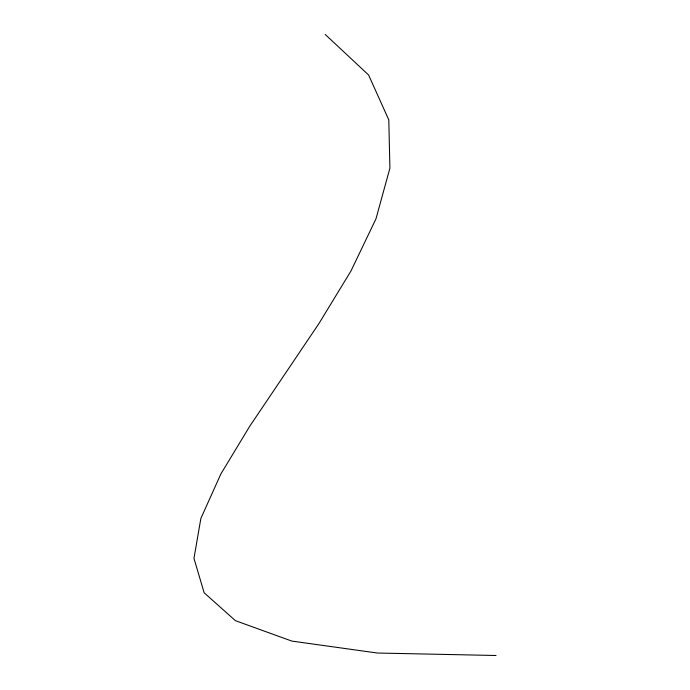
<?xml version="1.0" encoding="UTF-8"?>
<svg xmlns="http://www.w3.org/2000/svg" width="690" height="690" viewBox="0 0 690 690"><rect width="100%" height="100%" fill="white"/><g stroke="black" fill="none" stroke-linecap="round" stroke-linejoin="round"><path stroke-width="1.03" d="M496.041 655.5L377.344 653.025L291.81 641.079L235.411 620.664L204.137 592.753L193.959 558.348L200.868 518.44L220.835 474.021L249.849 426.075L318.927 323.576L350.96 270.998L375.964 218.859L389.91 168.153L388.789 119.862L368.581 74.977L325.257 34.5"/></g></svg>
